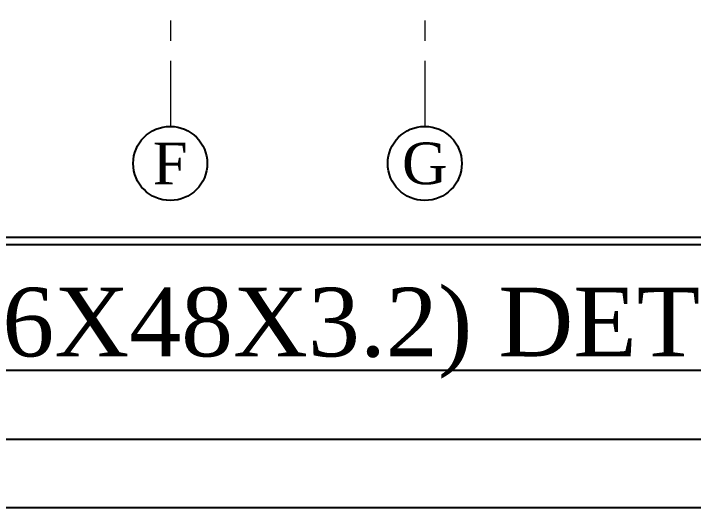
# Model space of a CAD drawing. Header units: millimetres. Extents: x 3470347 to 5996549, y -3470518 to 17149644.
# Drawn here: x 4854148 to 4866987, y 6601077 to 6610408 of the extents above; entities that cross this region are included whole.
import ezdxf
from ezdxf.enums import TextEntityAlignment as Align

# ---------------------------------------------------------------- set-up
doc = ezdxf.new("R2010")
doc.units = ezdxf.units.MM
doc.header["$MEASUREMENT"] = 0
doc.linetypes.add('CENTER', pattern=[50.8, 31.75, -6.35, 6.35, -6.35])
doc.layers.get('0').update_dxf_attribs({"linetype": 'CONTINUOUS', "lineweight": 25})
doc.layers.add('CENTER', color=8, linetype='CENTER', lineweight=0)
doc.layers.add('SHEET', color=7, linetype='CONTINUOUS', lineweight=15)
doc.layers.add('YQ_AXIS', color=4, linetype='CONTINUOUS')
doc.styles.add('Aerial', font='times.ttf')
doc.styles.add('Arial', font='arial.ttf', dxfattribs={"height": 0.2})

msp = doc.modelspace()

# ---------------------------------------------------------------- linework, layer by layer
at = {"lineweight": 25}
for p, q in [((4825671.11, 6606185.79, 0), (4883612.16, 6606185.79, 0)), ((4825671.11, 6606042.93, 0), (4883612.16, 6606042.93, 0))]:
    msp.add_line(p, q, dxfattribs=at)
at = {"color": 192, "lineweight": 25, "elevation": 0}
msp.add_lwpolyline([(4824379.69, 6601077.16), (4892178.93, 6601077.16), (4892178.93, 6649016.07), (4824379.69, 6649016.07)], close=True, dxfattribs=at)
at = {"layer": 'CENTER', "color": 8, "ltscale": 60}
for p, q in [((4857113.2, 6646090.98, 0), (4857113.2, 6608276.48, 0)), ((4861912.87, 6646090.98, 0), (4861912.87, 6608276.48, 0))]:
    msp.add_line(p, q, dxfattribs=at)
at = {"layer": 'SHEET', "color": 220, "lineweight": 25, "elevation": 0}
msp.add_lwpolyline([(4825671.11, 6602366.16), (4890887.51, 6602366.16), (4890887.51, 6647727.08), (4825671.11, 6647727.08)], close=True, dxfattribs=at)
at = {"layer": 'YQ_AXIS', "color": 8}
for centre in [(4857106.2, 6607576.48, 0), (4861912.87, 6607576.48, 0)]:
    msp.add_circle(centre, 700, dxfattribs=at)

# ---------------------------------------------------------------- texts
at = {"color": 7, "lineweight": 25, "insert": (4854641.64, 6604368.92, 0), "char_height": 1298.2897, "width": 53450.1717, "attachment_point": 5, "style": 'Arial'}
msp.add_mtext('{\\ftimes new roman|b0|i0|c0|p0;\\LSIDE RUNNER (96X48X3.2) DETAIL}', dxfattribs=at)
at = {"layer": 'YQ_AXIS', "color": 8, "style": 'Aerial'}
for s, p in [('F', (4857106.2, 6607576.48, 0)), ('G', (4861912.87, 6607576.48, 0))]:
    msp.add_text(s, height=787.5, dxfattribs=at).set_placement(p, align=Align.MIDDLE)

doc.saveas('drawing.dxf')
